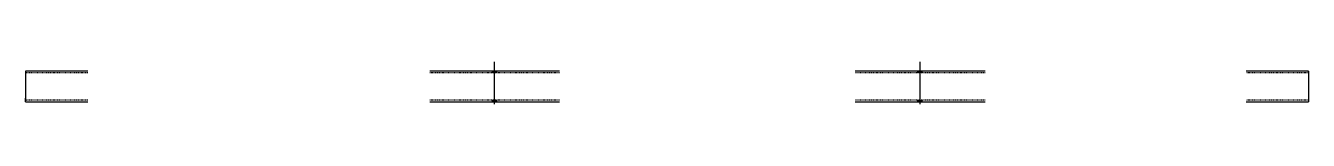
# Model space of a CAD drawing. Header units: millimetres. Extents: x 12 to 14915, y 12 to 272.
# Drawn here: x 12 to 4142, y 12 to 150 of the extents above; entities that cross this region are included whole.
import ezdxf

# ---------------------------------------------------------------- set-up
doc = ezdxf.new("R2010")
doc.units = ezdxf.units.MM
doc.linetypes.add('DXK_LINE_DOT2', pattern=[3.9198, 1.9599, -1.9599])
doc.layers.add('STÅL', color=7, linetype='Continuous')

msp = doc.modelspace()

# ---------------------------------------------------------------- hatches: boundary and pattern name
at = {"layer": 'STÅL', "linetype": 'Continuous'}
for points in [[(1515, 113.5), (1529, 113.5), (1529, 119.5), (1515, 119.5)], [(1515, 113.5), (1529, 113.5), (1529, 119.5), (1515, 119.5)], [(2899, 119.5), (2885, 119.5), (2885, 113.5), (2899, 113.5)], [(2899, 119.5), (2885, 119.5), (2885, 113.5), (2899, 113.5)], [(1515, 19.5), (1529, 19.5), (1529, 25.5), (1515, 25.5)], [(1515, 19.5), (1529, 19.5), (1529, 25.5), (1515, 25.5)], [(2899, 25.5), (2885, 25.5), (2885, 19.5), (2899, 19.5)], [(2899, 25.5), (2885, 25.5), (2885, 19.5), (2899, 19.5)]]:
    msp.add_hatch(color=3, dxfattribs=at).paths.add_polyline_path(points)

# ---------------------------------------------------------------- linework, layer by layer
at = {"layer": 'STÅL', "color": 3, "linetype": 'Continuous'}
for p, q in [((1522, 12), (1522, 149.5)), ((1522, 12), (1522, 149.5)), ((2892, 12), (2892, 149.5)), ((2892, 12), (2892, 149.5)), ((1515, 113.5), (1515, 119.5)), ((1515, 113.5), (1515, 119.5)), ((1529, 113.5), (1529, 119.5)), ((1529, 113.5), (1529, 119.5)), ((2885, 113.5), (2885, 119.5)), ((2885, 113.5), (2885, 119.5)), ((2899, 113.5), (2899, 119.5)), ((2899, 113.5), (2899, 119.5)), ((1515, 19.5), (1515, 25.5)), ((1515, 19.5), (1515, 25.5)), ((1529, 19.5), (1529, 25.5)), ((1529, 19.5), (1529, 25.5)), ((2885, 19.5), (2885, 25.5)), ((2885, 19.5), (2885, 25.5)), ((2899, 19.5), (2899, 25.5)), ((2899, 19.5), (2899, 25.5))]:
    msp.add_line(p, q, dxfattribs=at)
at = {"layer": 'STÅL', "color": 2, "linetype": 'Continuous'}
for p, q in [((12, 119.5), (12, 107.5)), ((212, 119.5), (12, 119.5)), ((12, 107.5), (12, 31.5)), ((1731, 119.5), (1313, 119.5)), ((3101, 119.5), (2683, 119.5)), ((4142, 119.5), (3942, 119.5)), ((4142, 119.5), (4142, 118.6)), ((4142, 118.6), (4142, 107.5)), ((4142, 107.5), (4142, 31.5)), ((12, 20.4), (12, 31.5)), ((12, 19.5), (12, 20.4)), ((12, 19.5), (212, 19.5)), ((1313, 19.5), (1731, 19.5)), ((2683, 19.5), (3101, 19.5)), ((3942, 19.5), (4142, 19.5)), ((4142, 31.5), (4142, 19.5))]:
    msp.add_line(p, q, dxfattribs=at)
at = {"layer": 'STÅL', "color": 7, "linetype": 'DXK_LINE_DOT2'}
for p, q in [((12, 119.5), (12, 118.6)), ((12, 118.6), (12, 116)), ((212, 113.5), (12, 113.5)), ((1731, 113.5), (1313, 113.5)), ((3101, 113.5), (2683, 113.5)), ((4142, 113.5), (3942, 113.5)), ((4142, 116), (4142, 119.5)), ((12, 31.5), (12, 23)), ((212, 25.5), (12, 25.5)), ((1731, 25.5), (1313, 25.5)), ((3101, 25.5), (2683, 25.5)), ((4142, 25.5), (3942, 25.5))]:
    msp.add_line(p, q, dxfattribs=at)

doc.saveas('drawing.dxf')
